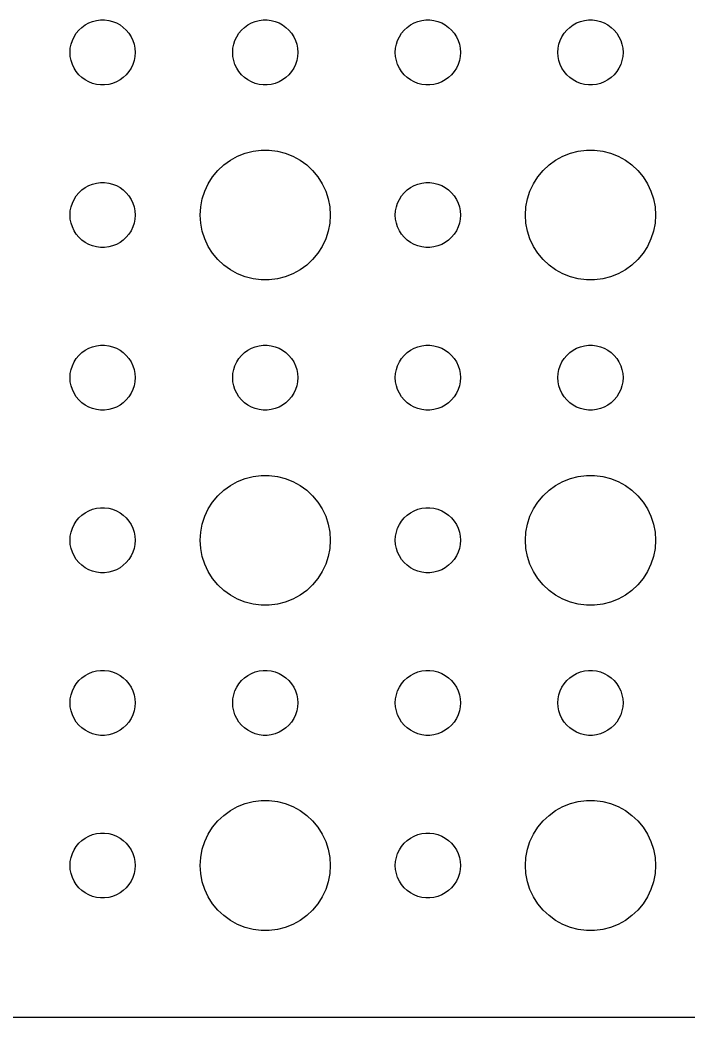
# Model space of a CAD drawing. Header units: metres. Extents: x -134 to 134, y 176 to 508.
# Drawn here: x -33.81 to -3, y 404.01 to 450 of the extents above; entities that cross this region are included whole.
import ezdxf

# ---------------------------------------------------------------- set-up
doc = ezdxf.new("R2010")
doc.units = ezdxf.units.M

msp = doc.modelspace()

# ---------------------------------------------------------------- linework, layer by layer
for p, q in [((-30.9561, 449.656), (-30.8037, 449.766)), ((-30.8037, 449.766), (-30.6387, 449.857)), ((-30.6387, 449.857), (-30.4635, 449.927)), ((-30.4635, 449.927), (-30.2811, 449.973)), ((-30.2811, 449.973), (-30.0942, 449.997)), ((-30.0942, 449.997), (-29.9058, 449.997)), ((-29.9058, 449.997), (-29.7189, 449.973)), ((-29.7189, 449.973), (-29.5365, 449.927)), ((-29.5365, 449.927), (-29.3613, 449.857)), ((-29.3613, 449.857), (-29.1963, 449.766)), ((-29.1963, 449.766), (-29.0439, 449.656)), ((-23.4561, 449.656), (-23.3037, 449.766)), ((-23.3037, 449.766), (-23.1387, 449.857)), ((-23.1387, 449.857), (-22.9635, 449.927)), ((-22.9635, 449.927), (-22.7811, 449.973)), ((-22.7811, 449.973), (-22.5942, 449.997)), ((-22.5942, 449.997), (-22.4058, 449.997)), ((-22.4058, 449.997), (-22.2189, 449.973)), ((-22.2189, 449.973), (-22.0365, 449.927)), ((-22.0365, 449.927), (-21.8613, 449.857)), ((-21.8613, 449.857), (-21.6963, 449.766)), ((-21.6963, 449.766), (-21.5439, 449.656)), ((-15.9561, 449.656), (-15.8037, 449.766)), ((-15.8037, 449.766), (-15.6387, 449.857)), ((-15.6387, 449.857), (-15.4635, 449.927)), ((-15.4635, 449.927), (-15.2811, 449.973)), ((-15.2811, 449.973), (-15.0942, 449.997)), ((-15.0942, 449.997), (-14.9058, 449.997)), ((-14.9058, 449.997), (-14.7189, 449.973)), ((-14.7189, 449.973), (-14.5365, 449.927)), ((-14.5365, 449.927), (-14.3613, 449.857)), ((-14.3613, 449.857), (-14.1963, 449.766)), ((-14.1963, 449.766), (-14.0439, 449.656)), ((-8.45613, 449.656), (-8.30373, 449.766)), ((-8.30373, 449.766), (-8.13866, 449.857)), ((-8.13866, 449.857), (-7.96352, 449.927)), ((-7.96352, 449.927), (-7.78107, 449.973)), ((-7.78107, 449.973), (-7.59418, 449.997)), ((-7.59418, 449.997), (-7.40581, 449.997)), ((-7.40581, 449.997), (-7.21892, 449.973)), ((-7.21892, 449.973), (-7.03647, 449.927)), ((-7.03647, 449.927), (-6.86133, 449.857)), ((-6.86133, 449.857), (-6.69626, 449.766)), ((-6.69626, 449.766), (-6.54385, 449.656)), ((-31.3145, 449.223), (-31.2135, 449.382)), ((-31.2135, 449.382), (-31.0934, 449.527)), ((-31.0934, 449.527), (-30.9561, 449.656)), ((-29.0439, 449.656), (-28.9065, 449.527)), ((-28.9065, 449.527), (-28.7865, 449.382)), ((-28.7865, 449.382), (-28.6855, 449.223)), ((-23.8145, 449.223), (-23.7135, 449.382)), ((-23.7135, 449.382), (-23.5934, 449.527)), ((-23.5934, 449.527), (-23.4561, 449.656)), ((-21.5439, 449.656), (-21.4065, 449.527)), ((-21.4065, 449.527), (-21.2865, 449.382)), ((-21.2865, 449.382), (-21.1855, 449.223)), ((-16.3145, 449.223), (-16.2135, 449.382)), ((-16.2135, 449.382), (-16.0934, 449.527)), ((-16.0934, 449.527), (-15.9561, 449.656)), ((-14.0439, 449.656), (-13.9065, 449.527)), ((-13.9065, 449.527), (-13.7865, 449.382)), ((-13.7865, 449.382), (-13.6855, 449.223)), ((-8.81445, 449.223), (-8.71352, 449.382)), ((-8.71352, 449.382), (-8.59344, 449.527)), ((-8.59344, 449.527), (-8.45613, 449.656)), ((-6.54385, 449.656), (-6.40654, 449.527)), ((-6.40654, 449.527), (-6.28647, 449.382)), ((-6.28647, 449.382), (-6.18553, 449.223)), ((-31.4882, 448.688), (-31.4529, 448.873)), ((-31.4529, 448.873), (-31.3947, 449.052)), ((-31.3947, 449.052), (-31.3145, 449.223)), ((-28.6855, 449.223), (-28.6053, 449.052)), ((-28.6053, 449.052), (-28.5471, 448.873)), ((-28.5471, 448.873), (-28.5118, 448.688)), ((-23.9882, 448.688), (-23.9529, 448.873)), ((-23.9529, 448.873), (-23.8947, 449.052)), ((-23.8947, 449.052), (-23.8145, 449.223)), ((-21.1855, 449.223), (-21.1053, 449.052)), ((-21.1053, 449.052), (-21.0471, 448.873)), ((-21.0471, 448.873), (-21.0118, 448.688)), ((-16.4882, 448.688), (-16.4529, 448.873)), ((-16.4529, 448.873), (-16.3947, 449.052)), ((-16.3947, 449.052), (-16.3145, 449.223)), ((-13.6855, 449.223), (-13.6053, 449.052)), ((-13.6053, 449.052), (-13.5471, 448.873)), ((-13.5471, 448.873), (-13.5118, 448.688)), ((-8.98816, 448.688), (-8.95287, 448.873)), ((-8.95287, 448.873), (-8.89465, 449.052)), ((-8.89465, 449.052), (-8.81445, 449.223)), ((-6.18553, 449.223), (-6.10533, 449.052)), ((-6.10533, 449.052), (-6.04712, 448.873)), ((-6.04712, 448.873), (-6.01183, 448.688)), ((-31.5, 448.5), (-31.4882, 448.688)), ((-31.4882, 448.312), (-31.5, 448.5)), ((-28.5118, 448.688), (-28.5, 448.5)), ((-28.5, 448.5), (-28.5118, 448.312)), ((-24, 448.5), (-23.9882, 448.688)), ((-23.9882, 448.312), (-24, 448.5)), ((-21.0118, 448.688), (-21, 448.5)), ((-21, 448.5), (-21.0118, 448.312)), ((-16.5, 448.5), (-16.4882, 448.688)), ((-16.4882, 448.312), (-16.5, 448.5)), ((-13.5118, 448.688), (-13.5, 448.5)), ((-13.5, 448.5), (-13.5118, 448.312)), ((-9, 448.5), (-8.98816, 448.688)), ((-8.98816, 448.312), (-9, 448.5)), ((-6.01183, 448.688), (-6, 448.5)), ((-6, 448.5), (-6.01183, 448.312)), ((-31.4529, 448.127), (-31.4882, 448.312)), ((-31.3947, 447.948), (-31.4529, 448.127)), ((-31.3145, 447.777), (-31.3947, 447.948)), ((-28.6053, 447.948), (-28.6855, 447.777)), ((-28.5471, 448.127), (-28.6053, 447.948)), ((-28.5118, 448.312), (-28.5471, 448.127)), ((-23.9529, 448.127), (-23.9882, 448.312)), ((-23.8947, 447.948), (-23.9529, 448.127)), ((-23.8145, 447.777), (-23.8947, 447.948)), ((-21.1053, 447.948), (-21.1855, 447.777)), ((-21.0471, 448.127), (-21.1053, 447.948)), ((-21.0118, 448.312), (-21.0471, 448.127)), ((-16.4529, 448.127), (-16.4882, 448.312)), ((-16.3947, 447.948), (-16.4529, 448.127)), ((-16.3145, 447.777), (-16.3947, 447.948)), ((-13.6053, 447.948), (-13.6855, 447.777)), ((-13.5471, 448.127), (-13.6053, 447.948)), ((-13.5118, 448.312), (-13.5471, 448.127)), ((-8.95287, 448.127), (-8.98816, 448.312)), ((-8.89465, 447.948), (-8.95287, 448.127)), ((-8.81445, 447.777), (-8.89465, 447.948)), ((-6.10533, 447.948), (-6.18553, 447.777)), ((-6.04712, 448.127), (-6.10533, 447.948)), ((-6.01183, 448.312), (-6.04712, 448.127)), ((-31.2135, 447.618), (-31.3145, 447.777)), ((-31.0934, 447.473), (-31.2135, 447.618)), ((-30.9561, 447.344), (-31.0934, 447.473)), ((-28.9065, 447.473), (-29.0439, 447.344)), ((-28.7865, 447.618), (-28.9065, 447.473)), ((-28.6855, 447.777), (-28.7865, 447.618)), ((-23.7135, 447.618), (-23.8145, 447.777)), ((-23.5934, 447.473), (-23.7135, 447.618)), ((-23.4561, 447.344), (-23.5934, 447.473)), ((-21.4065, 447.473), (-21.5439, 447.344)), ((-21.2865, 447.618), (-21.4065, 447.473)), ((-21.1855, 447.777), (-21.2865, 447.618)), ((-16.2135, 447.618), (-16.3145, 447.777)), ((-16.0934, 447.473), (-16.2135, 447.618)), ((-15.9561, 447.344), (-16.0934, 447.473)), ((-13.9065, 447.473), (-14.0439, 447.344)), ((-13.7865, 447.618), (-13.9065, 447.473)), ((-13.6855, 447.777), (-13.7865, 447.618)), ((-8.71352, 447.618), (-8.81445, 447.777)), ((-8.59344, 447.473), (-8.71352, 447.618)), ((-8.45613, 447.344), (-8.59344, 447.473)), ((-6.40654, 447.473), (-6.54385, 447.344)), ((-6.28647, 447.618), (-6.40654, 447.473)), ((-6.18553, 447.777), (-6.28647, 447.618)), ((-30.8037, 447.234), (-30.9561, 447.344)), ((-30.6387, 447.143), (-30.8037, 447.234)), ((-30.4635, 447.073), (-30.6387, 447.143)), ((-30.2811, 447.027), (-30.4635, 447.073)), ((-30.0942, 447.003), (-30.2811, 447.027)), ((-29.9058, 447.003), (-30.0942, 447.003)), ((-29.7189, 447.027), (-29.9058, 447.003)), ((-29.5365, 447.073), (-29.7189, 447.027)), ((-29.3613, 447.143), (-29.5365, 447.073)), ((-29.1963, 447.234), (-29.3613, 447.143)), ((-29.0439, 447.344), (-29.1963, 447.234)), ((-23.3037, 447.234), (-23.4561, 447.344)), ((-23.1387, 447.143), (-23.3037, 447.234)), ((-22.9635, 447.073), (-23.1387, 447.143)), ((-22.7811, 447.027), (-22.9635, 447.073)), ((-22.5942, 447.003), (-22.7811, 447.027)), ((-22.4058, 447.003), (-22.5942, 447.003)), ((-22.2189, 447.027), (-22.4058, 447.003)), ((-22.0365, 447.073), (-22.2189, 447.027)), ((-21.8613, 447.143), (-22.0365, 447.073)), ((-21.6963, 447.234), (-21.8613, 447.143)), ((-21.5439, 447.344), (-21.6963, 447.234)), ((-15.8037, 447.234), (-15.9561, 447.344)), ((-15.6387, 447.143), (-15.8037, 447.234)), ((-15.4635, 447.073), (-15.6387, 447.143)), ((-15.2811, 447.027), (-15.4635, 447.073)), ((-15.0942, 447.003), (-15.2811, 447.027)), ((-14.9058, 447.003), (-15.0942, 447.003)), ((-14.7189, 447.027), (-14.9058, 447.003)), ((-14.5365, 447.073), (-14.7189, 447.027)), ((-14.3613, 447.143), (-14.5365, 447.073)), ((-14.1963, 447.234), (-14.3613, 447.143)), ((-14.0439, 447.344), (-14.1963, 447.234)), ((-8.30373, 447.234), (-8.45613, 447.344)), ((-8.13866, 447.143), (-8.30373, 447.234)), ((-7.96352, 447.073), (-8.13866, 447.143)), ((-7.78107, 447.027), (-7.96352, 447.073)), ((-7.59418, 447.003), (-7.78107, 447.027)), ((-7.40581, 447.003), (-7.59418, 447.003)), ((-7.21892, 447.027), (-7.40581, 447.003)), ((-7.03647, 447.073), (-7.21892, 447.027)), ((-6.86133, 447.143), (-7.03647, 447.073)), ((-6.69626, 447.234), (-6.86133, 447.143)), ((-6.54385, 447.344), (-6.69626, 447.234)), ((-23.7773, 443.714), (-23.427, 443.853)), ((-23.427, 443.853), (-23.0621, 443.947)), ((-23.0621, 443.947), (-22.6884, 443.994)), ((-22.6884, 443.994), (-22.3116, 443.994)), ((-22.3116, 443.994), (-21.9379, 443.947)), ((-21.9379, 443.947), (-21.5729, 443.853)), ((-21.5729, 443.853), (-21.2227, 443.714)), ((-8.77733, 443.714), (-8.42705, 443.853)), ((-8.42705, 443.853), (-8.06213, 443.947)), ((-8.06213, 443.947), (-7.68837, 443.994)), ((-7.68837, 443.994), (-7.31161, 443.994)), ((-7.31161, 443.994), (-6.93785, 443.947)), ((-6.93785, 443.947), (-6.57294, 443.853)), ((-6.57294, 443.853), (-6.22266, 443.714)), ((-24.4123, 443.312), (-24.1075, 443.533)), ((-24.1075, 443.533), (-23.7773, 443.714)), ((-21.2227, 443.714), (-20.8925, 443.533)), ((-20.8925, 443.533), (-20.5877, 443.312)), ((-9.41226, 443.312), (-9.10747, 443.533)), ((-9.10747, 443.533), (-8.77733, 443.714)), ((-6.22266, 443.714), (-5.89252, 443.533)), ((-5.89252, 443.533), (-5.58772, 443.312)), ((-24.927, 442.763), (-24.6869, 443.054)), ((-24.6869, 443.054), (-24.4123, 443.312)), ((-20.5877, 443.312), (-20.3131, 443.054)), ((-20.3131, 443.054), (-20.0729, 442.763)), ((-9.92705, 442.763), (-9.6869, 443.054)), ((-9.6869, 443.054), (-9.41226, 443.312)), ((-5.58772, 443.312), (-5.31308, 443.054)), ((-5.31308, 443.054), (-5.07294, 442.763)), ((-30.6387, 442.357), (-30.4635, 442.427)), ((-30.4635, 442.427), (-30.2811, 442.473)), ((-30.2811, 442.473), (-30.0942, 442.497)), ((-30.0942, 442.497), (-29.9058, 442.497)), ((-29.9058, 442.497), (-29.7189, 442.473)), ((-29.7189, 442.473), (-29.5365, 442.427)), ((-29.5365, 442.427), (-29.3613, 442.357)), ((-25.2893, 442.104), (-25.1289, 442.445)), ((-25.1289, 442.445), (-24.927, 442.763)), ((-20.0729, 442.763), (-19.8711, 442.445)), ((-19.8711, 442.445), (-19.7107, 442.104)), ((-15.6387, 442.357), (-15.4635, 442.427)), ((-15.4635, 442.427), (-15.2811, 442.473)), ((-15.2811, 442.473), (-15.0942, 442.497)), ((-15.0942, 442.497), (-14.9058, 442.497)), ((-14.9058, 442.497), (-14.7189, 442.473)), ((-14.7189, 442.473), (-14.5365, 442.427)), ((-14.5365, 442.427), (-14.3613, 442.357)), ((-10.2893, 442.104), (-10.1289, 442.445)), ((-10.1289, 442.445), (-9.92705, 442.763)), ((-5.07294, 442.763), (-4.87108, 442.445)), ((-4.87108, 442.445), (-4.71066, 442.104)), ((-31.2135, 441.882), (-31.0934, 442.027)), ((-31.0934, 442.027), (-30.9561, 442.156)), ((-30.9561, 442.156), (-30.8037, 442.266)), ((-30.8037, 442.266), (-30.6387, 442.357)), ((-29.3613, 442.357), (-29.1963, 442.266)), ((-29.1963, 442.266), (-29.0439, 442.156)), ((-29.0439, 442.156), (-28.9065, 442.027)), ((-28.9065, 442.027), (-28.7865, 441.882)), ((-25.4057, 441.746), (-25.2893, 442.104)), ((-19.7107, 442.104), (-19.5942, 441.746)), ((-16.2135, 441.882), (-16.0934, 442.027)), ((-16.0934, 442.027), (-15.9561, 442.156)), ((-15.9561, 442.156), (-15.8037, 442.266)), ((-15.8037, 442.266), (-15.6387, 442.357)), ((-14.3613, 442.357), (-14.1963, 442.266)), ((-14.1963, 442.266), (-14.0439, 442.156)), ((-14.0439, 442.156), (-13.9065, 442.027)), ((-13.9065, 442.027), (-13.7865, 441.882)), ((-10.4057, 441.746), (-10.2893, 442.104)), ((-4.71066, 442.104), (-4.59424, 441.746)), ((-31.4529, 441.373), (-31.3947, 441.552)), ((-31.3947, 441.552), (-31.3145, 441.723)), ((-31.3145, 441.723), (-31.2135, 441.882)), ((-28.7865, 441.882), (-28.6855, 441.723)), ((-28.6855, 441.723), (-28.6053, 441.552)), ((-28.6053, 441.552), (-28.5471, 441.373)), ((-25.4763, 441.376), (-25.4057, 441.746)), ((-19.5942, 441.746), (-19.5237, 441.376)), ((-16.4529, 441.373), (-16.3947, 441.552)), ((-16.3947, 441.552), (-16.3145, 441.723)), ((-16.3145, 441.723), (-16.2135, 441.882)), ((-13.7865, 441.882), (-13.6855, 441.723)), ((-13.6855, 441.723), (-13.6053, 441.552)), ((-13.6053, 441.552), (-13.5471, 441.373)), ((-10.4763, 441.376), (-10.4057, 441.746)), ((-4.59424, 441.746), (-4.52365, 441.376)), ((-31.5, 441), (-31.4882, 441.188)), ((-31.4882, 441.188), (-31.4529, 441.373)), ((-28.5471, 441.373), (-28.5118, 441.188)), ((-28.5118, 441.188), (-28.5, 441)), ((-25.5, 441), (-25.4763, 441.376)), ((-19.5237, 441.376), (-19.5, 441)), ((-16.5, 441), (-16.4882, 441.188)), ((-16.4882, 441.188), (-16.4529, 441.373)), ((-13.5471, 441.373), (-13.5118, 441.188)), ((-13.5118, 441.188), (-13.5, 441)), ((-10.5, 441), (-10.4763, 441.376)), ((-4.52365, 441.376), (-4.5, 441)), ((-31.4882, 440.812), (-31.5, 441)), ((-31.4529, 440.627), (-31.4882, 440.812)), ((-31.3947, 440.448), (-31.4529, 440.627)), ((-28.5471, 440.627), (-28.6053, 440.448)), ((-28.5118, 440.812), (-28.5471, 440.627)), ((-28.5, 441), (-28.5118, 440.812)), ((-25.4763, 440.624), (-25.5, 441)), ((-25.4057, 440.254), (-25.4763, 440.624)), ((-19.5237, 440.624), (-19.5942, 440.254)), ((-19.5, 441), (-19.5237, 440.624)), ((-16.4882, 440.812), (-16.5, 441)), ((-16.4529, 440.627), (-16.4882, 440.812)), ((-16.3947, 440.448), (-16.4529, 440.627)), ((-13.5471, 440.627), (-13.6053, 440.448)), ((-13.5118, 440.812), (-13.5471, 440.627)), ((-13.5, 441), (-13.5118, 440.812)), ((-10.4763, 440.624), (-10.5, 441)), ((-10.4057, 440.254), (-10.4763, 440.624)), ((-4.52365, 440.624), (-4.59424, 440.254)), ((-4.5, 441), (-4.52365, 440.624)), ((-31.3145, 440.277), (-31.3947, 440.448)), ((-31.2135, 440.118), (-31.3145, 440.277)), ((-31.0934, 439.973), (-31.2135, 440.118)), ((-28.7865, 440.118), (-28.9065, 439.973)), ((-28.6855, 440.277), (-28.7865, 440.118)), ((-28.6053, 440.448), (-28.6855, 440.277)), ((-25.2893, 439.896), (-25.4057, 440.254)), ((-19.5942, 440.254), (-19.7107, 439.896)), ((-16.3145, 440.277), (-16.3947, 440.448)), ((-16.2135, 440.118), (-16.3145, 440.277)), ((-16.0934, 439.973), (-16.2135, 440.118)), ((-13.7865, 440.118), (-13.9065, 439.973)), ((-13.6855, 440.277), (-13.7865, 440.118)), ((-13.6053, 440.448), (-13.6855, 440.277)), ((-10.2893, 439.896), (-10.4057, 440.254)), ((-4.59424, 440.254), (-4.71066, 439.896)), ((-30.9561, 439.844), (-31.0934, 439.973)), ((-30.8037, 439.734), (-30.9561, 439.844)), ((-30.6387, 439.643), (-30.8037, 439.734)), ((-30.4635, 439.573), (-30.6387, 439.643)), ((-29.3613, 439.643), (-29.5365, 439.573)), ((-29.1963, 439.734), (-29.3613, 439.643)), ((-29.0439, 439.844), (-29.1963, 439.734)), ((-28.9065, 439.973), (-29.0439, 439.844)), ((-25.1289, 439.555), (-25.2893, 439.896)), ((-19.7107, 439.896), (-19.8711, 439.555)), ((-15.9561, 439.844), (-16.0934, 439.973)), ((-15.8037, 439.734), (-15.9561, 439.844)), ((-15.6387, 439.643), (-15.8037, 439.734)), ((-15.4635, 439.573), (-15.6387, 439.643)), ((-14.3613, 439.643), (-14.5365, 439.573)), ((-14.1963, 439.734), (-14.3613, 439.643)), ((-14.0439, 439.844), (-14.1963, 439.734)), ((-13.9065, 439.973), (-14.0439, 439.844)), ((-10.1289, 439.555), (-10.2893, 439.896)), ((-4.71066, 439.896), (-4.87108, 439.555)), ((-30.2811, 439.527), (-30.4635, 439.573)), ((-30.0942, 439.503), (-30.2811, 439.527)), ((-29.9058, 439.503), (-30.0942, 439.503)), ((-29.7189, 439.527), (-29.9058, 439.503)), ((-29.5365, 439.573), (-29.7189, 439.527)), ((-24.927, 439.237), (-25.1289, 439.555)), ((-24.6869, 438.946), (-24.927, 439.237)), ((-20.0729, 439.237), (-20.3131, 438.946)), ((-19.8711, 439.555), (-20.0729, 439.237)), ((-15.2811, 439.527), (-15.4635, 439.573)), ((-15.0942, 439.503), (-15.2811, 439.527)), ((-14.9058, 439.503), (-15.0942, 439.503)), ((-14.7189, 439.527), (-14.9058, 439.503)), ((-14.5365, 439.573), (-14.7189, 439.527)), ((-9.92705, 439.237), (-10.1289, 439.555)), ((-9.6869, 438.946), (-9.92705, 439.237)), ((-5.07294, 439.237), (-5.31308, 438.946)), ((-4.87108, 439.555), (-5.07294, 439.237)), ((-24.4123, 438.688), (-24.6869, 438.946)), ((-20.3131, 438.946), (-20.5877, 438.688)), ((-9.41226, 438.688), (-9.6869, 438.946)), ((-5.31308, 438.946), (-5.58772, 438.688)), ((-24.1075, 438.467), (-24.4123, 438.688)), ((-23.7773, 438.286), (-24.1075, 438.467)), ((-23.427, 438.147), (-23.7773, 438.286)), ((-21.2227, 438.286), (-21.5729, 438.147)), ((-20.8925, 438.467), (-21.2227, 438.286)), ((-20.5877, 438.688), (-20.8925, 438.467)), ((-9.10747, 438.467), (-9.41226, 438.688)), ((-8.77733, 438.286), (-9.10747, 438.467)), ((-8.42705, 438.147), (-8.77733, 438.286)), ((-6.22266, 438.286), (-6.57294, 438.147)), ((-5.89252, 438.467), (-6.22266, 438.286)), ((-5.58772, 438.688), (-5.89252, 438.467)), ((-23.0621, 438.053), (-23.427, 438.147)), ((-22.6884, 438.006), (-23.0621, 438.053)), ((-22.3116, 438.006), (-22.6884, 438.006)), ((-21.9379, 438.053), (-22.3116, 438.006)), ((-21.5729, 438.147), (-21.9379, 438.053)), ((-8.06213, 438.053), (-8.42705, 438.147)), ((-7.68837, 438.006), (-8.06213, 438.053)), ((-7.31161, 438.006), (-7.68837, 438.006)), ((-6.93785, 438.053), (-7.31161, 438.006)), ((-6.57294, 438.147), (-6.93785, 438.053)), ((-31.0934, 434.527), (-30.9561, 434.656)), ((-30.9561, 434.656), (-30.8037, 434.766)), ((-30.8037, 434.766), (-30.6387, 434.857)), ((-30.6387, 434.857), (-30.4635, 434.927)), ((-30.4635, 434.927), (-30.2811, 434.973)), ((-30.2811, 434.973), (-30.0942, 434.997)), ((-30.0942, 434.997), (-29.9058, 434.997)), ((-29.9058, 434.997), (-29.7189, 434.973)), ((-29.7189, 434.973), (-29.5365, 434.927)), ((-29.5365, 434.927), (-29.3613, 434.857)), ((-29.3613, 434.857), (-29.1963, 434.766)), ((-29.1963, 434.766), (-29.0439, 434.656)), ((-29.0439, 434.656), (-28.9065, 434.527)), ((-23.5934, 434.527), (-23.4561, 434.656)), ((-23.4561, 434.656), (-23.3037, 434.766)), ((-23.3037, 434.766), (-23.1387, 434.857)), ((-23.1387, 434.857), (-22.9635, 434.927)), ((-22.9635, 434.927), (-22.7811, 434.973)), ((-22.7811, 434.973), (-22.5942, 434.997)), ((-22.5942, 434.997), (-22.4058, 434.997)), ((-22.4058, 434.997), (-22.2189, 434.973)), ((-22.2189, 434.973), (-22.0365, 434.927)), ((-22.0365, 434.927), (-21.8613, 434.857)), ((-21.8613, 434.857), (-21.6963, 434.766)), ((-21.6963, 434.766), (-21.5439, 434.656)), ((-21.5439, 434.656), (-21.4065, 434.527)), ((-16.0934, 434.527), (-15.9561, 434.656)), ((-15.9561, 434.656), (-15.8037, 434.766)), ((-15.8037, 434.766), (-15.6387, 434.857)), ((-15.6387, 434.857), (-15.4635, 434.927)), ((-15.4635, 434.927), (-15.2811, 434.973)), ((-15.2811, 434.973), (-15.0942, 434.997)), ((-15.0942, 434.997), (-14.9058, 434.997)), ((-14.9058, 434.997), (-14.7189, 434.973)), ((-14.7189, 434.973), (-14.5365, 434.927)), ((-14.5365, 434.927), (-14.3613, 434.857)), ((-14.3613, 434.857), (-14.1963, 434.766)), ((-14.1963, 434.766), (-14.0439, 434.656)), ((-14.0439, 434.656), (-13.9065, 434.527)), ((-8.59344, 434.527), (-8.45613, 434.656)), ((-8.45613, 434.656), (-8.30373, 434.766)), ((-8.30373, 434.766), (-8.13866, 434.857)), ((-8.13866, 434.857), (-7.96352, 434.927)), ((-7.96352, 434.927), (-7.78107, 434.973)), ((-7.78107, 434.973), (-7.59418, 434.997)), ((-7.59418, 434.997), (-7.40581, 434.997)), ((-7.40581, 434.997), (-7.21892, 434.973)), ((-7.21892, 434.973), (-7.03647, 434.927)), ((-7.03647, 434.927), (-6.86133, 434.857)), ((-6.86133, 434.857), (-6.69626, 434.766)), ((-6.69626, 434.766), (-6.54385, 434.656)), ((-6.54385, 434.656), (-6.40654, 434.527)), ((-31.3947, 434.052), (-31.3145, 434.223)), ((-31.3145, 434.223), (-31.2135, 434.382)), ((-31.2135, 434.382), (-31.0934, 434.527)), ((-28.9065, 434.527), (-28.7865, 434.382)), ((-28.7865, 434.382), (-28.6855, 434.223)), ((-28.6855, 434.223), (-28.6053, 434.052)), ((-23.8947, 434.052), (-23.8145, 434.223)), ((-23.8145, 434.223), (-23.7135, 434.382)), ((-23.7135, 434.382), (-23.5934, 434.527)), ((-21.4065, 434.527), (-21.2865, 434.382)), ((-21.2865, 434.382), (-21.1855, 434.223)), ((-21.1855, 434.223), (-21.1053, 434.052)), ((-16.3947, 434.052), (-16.3145, 434.223)), ((-16.3145, 434.223), (-16.2135, 434.382)), ((-16.2135, 434.382), (-16.0934, 434.527)), ((-13.9065, 434.527), (-13.7865, 434.382)), ((-13.7865, 434.382), (-13.6855, 434.223)), ((-13.6855, 434.223), (-13.6053, 434.052)), ((-8.89465, 434.052), (-8.81445, 434.223)), ((-8.81445, 434.223), (-8.71352, 434.382)), ((-8.71352, 434.382), (-8.59344, 434.527)), ((-6.40654, 434.527), (-6.28647, 434.382)), ((-6.28647, 434.382), (-6.18553, 434.223)), ((-6.18553, 434.223), (-6.10533, 434.052)), ((-31.5, 433.5), (-31.4882, 433.688)), ((-31.4882, 433.688), (-31.4529, 433.873)), ((-31.4529, 433.873), (-31.3947, 434.052)), ((-28.6053, 434.052), (-28.5471, 433.873)), ((-28.5471, 433.873), (-28.5118, 433.688)), ((-28.5118, 433.688), (-28.5, 433.5)), ((-24, 433.5), (-23.9882, 433.688)), ((-23.9882, 433.688), (-23.9529, 433.873)), ((-23.9529, 433.873), (-23.8947, 434.052)), ((-21.1053, 434.052), (-21.0471, 433.873)), ((-21.0471, 433.873), (-21.0118, 433.688)), ((-21.0118, 433.688), (-21, 433.5)), ((-16.5, 433.5), (-16.4882, 433.688)), ((-16.4882, 433.688), (-16.4529, 433.873)), ((-16.4529, 433.873), (-16.3947, 434.052)), ((-13.6053, 434.052), (-13.5471, 433.873)), ((-13.5471, 433.873), (-13.5118, 433.688)), ((-13.5118, 433.688), (-13.5, 433.5)), ((-9, 433.5), (-8.98816, 433.688)), ((-8.98816, 433.688), (-8.95287, 433.873)), ((-8.95287, 433.873), (-8.89465, 434.052)), ((-6.10533, 434.052), (-6.04712, 433.873)), ((-6.04712, 433.873), (-6.01183, 433.688)), ((-6.01183, 433.688), (-6, 433.5)), ((-31.4882, 433.312), (-31.5, 433.5)), ((-31.4529, 433.127), (-31.4882, 433.312)), ((-28.5118, 433.312), (-28.5471, 433.127)), ((-28.5, 433.5), (-28.5118, 433.312)), ((-23.9882, 433.312), (-24, 433.5)), ((-23.9529, 433.127), (-23.9882, 433.312)), ((-21.0118, 433.312), (-21.0471, 433.127)), ((-21, 433.5), (-21.0118, 433.312)), ((-16.4882, 433.312), (-16.5, 433.5)), ((-16.4529, 433.127), (-16.4882, 433.312)), ((-13.5118, 433.312), (-13.5471, 433.127)), ((-13.5, 433.5), (-13.5118, 433.312)), ((-8.98816, 433.312), (-9, 433.5)), ((-8.95287, 433.127), (-8.98816, 433.312)), ((-6.01183, 433.312), (-6.04712, 433.127)), ((-6, 433.5), (-6.01183, 433.312)), ((-31.3947, 432.948), (-31.4529, 433.127)), ((-31.3145, 432.777), (-31.3947, 432.948)), ((-31.2135, 432.618), (-31.3145, 432.777)), ((-28.6855, 432.777), (-28.7865, 432.618)), ((-28.6053, 432.948), (-28.6855, 432.777)), ((-28.5471, 433.127), (-28.6053, 432.948)), ((-23.8947, 432.948), (-23.9529, 433.127)), ((-23.8145, 432.777), (-23.8947, 432.948)), ((-23.7135, 432.618), (-23.8145, 432.777)), ((-21.1855, 432.777), (-21.2865, 432.618)), ((-21.1053, 432.948), (-21.1855, 432.777)), ((-21.0471, 433.127), (-21.1053, 432.948)), ((-16.3947, 432.948), (-16.4529, 433.127)), ((-16.3145, 432.777), (-16.3947, 432.948)), ((-16.2135, 432.618), (-16.3145, 432.777)), ((-13.6855, 432.777), (-13.7865, 432.618)), ((-13.6053, 432.948), (-13.6855, 432.777)), ((-13.5471, 433.127), (-13.6053, 432.948)), ((-8.89465, 432.948), (-8.95287, 433.127)), ((-8.81445, 432.777), (-8.89465, 432.948)), ((-8.71352, 432.618), (-8.81445, 432.777)), ((-6.18553, 432.777), (-6.28647, 432.618)), ((-6.10533, 432.948), (-6.18553, 432.777)), ((-6.04712, 433.127), (-6.10533, 432.948)), ((-31.0934, 432.473), (-31.2135, 432.618)), ((-30.9561, 432.344), (-31.0934, 432.473)), ((-30.8037, 432.234), (-30.9561, 432.344)), ((-29.0439, 432.344), (-29.1963, 432.234)), ((-28.9065, 432.473), (-29.0439, 432.344)), ((-28.7865, 432.618), (-28.9065, 432.473)), ((-23.5934, 432.473), (-23.7135, 432.618)), ((-23.4561, 432.344), (-23.5934, 432.473)), ((-23.3037, 432.234), (-23.4561, 432.344)), ((-21.5439, 432.344), (-21.6963, 432.234)), ((-21.4065, 432.473), (-21.5439, 432.344)), ((-21.2865, 432.618), (-21.4065, 432.473)), ((-16.0934, 432.473), (-16.2135, 432.618)), ((-15.9561, 432.344), (-16.0934, 432.473)), ((-15.8037, 432.234), (-15.9561, 432.344)), ((-14.0439, 432.344), (-14.1963, 432.234)), ((-13.9065, 432.473), (-14.0439, 432.344)), ((-13.7865, 432.618), (-13.9065, 432.473)), ((-8.59344, 432.473), (-8.71352, 432.618)), ((-8.45613, 432.344), (-8.59344, 432.473)), ((-8.30373, 432.234), (-8.45613, 432.344)), ((-6.54385, 432.344), (-6.69626, 432.234)), ((-6.40654, 432.473), (-6.54385, 432.344)), ((-6.28647, 432.618), (-6.40654, 432.473)), ((-30.6387, 432.143), (-30.8037, 432.234)), ((-30.4635, 432.073), (-30.6387, 432.143)), ((-30.2811, 432.027), (-30.4635, 432.073)), ((-30.0942, 432.003), (-30.2811, 432.027)), ((-29.9058, 432.003), (-30.0942, 432.003)), ((-29.7189, 432.027), (-29.9058, 432.003)), ((-29.5365, 432.073), (-29.7189, 432.027)), ((-29.3613, 432.143), (-29.5365, 432.073)), ((-29.1963, 432.234), (-29.3613, 432.143)), ((-23.1387, 432.143), (-23.3037, 432.234)), ((-22.9635, 432.073), (-23.1387, 432.143)), ((-22.7811, 432.027), (-22.9635, 432.073)), ((-22.5942, 432.003), (-22.7811, 432.027)), ((-22.4058, 432.003), (-22.5942, 432.003)), ((-22.2189, 432.027), (-22.4058, 432.003)), ((-22.0365, 432.073), (-22.2189, 432.027)), ((-21.8613, 432.143), (-22.0365, 432.073)), ((-21.6963, 432.234), (-21.8613, 432.143)), ((-15.6387, 432.143), (-15.8037, 432.234)), ((-15.4635, 432.073), (-15.6387, 432.143)), ((-15.2811, 432.027), (-15.4635, 432.073)), ((-15.0942, 432.003), (-15.2811, 432.027)), ((-14.9058, 432.003), (-15.0942, 432.003)), ((-14.7189, 432.027), (-14.9058, 432.003)), ((-14.5365, 432.073), (-14.7189, 432.027)), ((-14.3613, 432.143), (-14.5365, 432.073)), ((-14.1963, 432.234), (-14.3613, 432.143)), ((-8.13866, 432.143), (-8.30373, 432.234)), ((-7.96352, 432.073), (-8.13866, 432.143)), ((-7.78107, 432.027), (-7.96352, 432.073)), ((-7.59418, 432.003), (-7.78107, 432.027)), ((-7.40581, 432.003), (-7.59418, 432.003)), ((-7.21892, 432.027), (-7.40581, 432.003)), ((-7.03647, 432.073), (-7.21892, 432.027)), ((-6.86133, 432.143), (-7.03647, 432.073)), ((-6.69626, 432.234), (-6.86133, 432.143)), ((-24.1075, 428.533), (-23.7773, 428.714)), ((-23.7773, 428.714), (-23.427, 428.853)), ((-23.427, 428.853), (-23.0621, 428.947)), ((-23.0621, 428.947), (-22.6884, 428.994)), ((-22.6884, 428.994), (-22.3116, 428.994)), ((-22.3116, 428.994), (-21.9379, 428.947)), ((-21.9379, 428.947), (-21.5729, 428.853)), ((-21.5729, 428.853), (-21.2227, 428.714)), ((-21.2227, 428.714), (-20.8925, 428.533)), ((-9.10747, 428.533), (-8.77733, 428.714)), ((-8.77733, 428.714), (-8.42705, 428.853)), ((-8.42705, 428.853), (-8.06213, 428.947)), ((-8.06213, 428.947), (-7.68837, 428.994)), ((-7.68837, 428.994), (-7.31161, 428.994)), ((-7.31161, 428.994), (-6.93785, 428.947)), ((-6.93785, 428.947), (-6.57294, 428.853)), ((-6.57294, 428.853), (-6.22266, 428.714)), ((-6.22266, 428.714), (-5.89252, 428.533)), ((-24.6869, 428.054), (-24.4123, 428.312)), ((-24.4123, 428.312), (-24.1075, 428.533)), ((-20.8925, 428.533), (-20.5877, 428.312)), ((-20.5877, 428.312), (-20.3131, 428.054)), ((-9.6869, 428.054), (-9.41226, 428.312)), ((-9.41226, 428.312), (-9.10747, 428.533)), ((-5.89252, 428.533), (-5.58772, 428.312)), ((-5.58772, 428.312), (-5.31308, 428.054)), ((-25.1289, 427.445), (-24.927, 427.763)), ((-24.927, 427.763), (-24.6869, 428.054)), ((-20.3131, 428.054), (-20.0729, 427.763)), ((-20.0729, 427.763), (-19.8711, 427.445)), ((-10.1289, 427.445), (-9.92705, 427.763)), ((-9.92705, 427.763), (-9.6869, 428.054)), ((-5.31308, 428.054), (-5.07294, 427.763)), ((-5.07294, 427.763), (-4.87108, 427.445)), ((-30.9561, 427.156), (-30.8037, 427.266)), ((-30.8037, 427.266), (-30.6387, 427.357)), ((-30.6387, 427.357), (-30.4635, 427.427)), ((-30.4635, 427.427), (-30.2811, 427.473)), ((-30.2811, 427.473), (-30.0942, 427.497)), ((-30.0942, 427.497), (-29.9058, 427.497)), ((-29.9058, 427.497), (-29.7189, 427.473)), ((-29.7189, 427.473), (-29.5365, 427.427)), ((-29.5365, 427.427), (-29.3613, 427.357)), ((-29.3613, 427.357), (-29.1963, 427.266)), ((-29.1963, 427.266), (-29.0439, 427.156)), ((-25.2893, 427.104), (-25.1289, 427.445)), ((-19.8711, 427.445), (-19.7107, 427.104)), ((-15.9561, 427.156), (-15.8037, 427.266)), ((-15.8037, 427.266), (-15.6387, 427.357)), ((-15.6387, 427.357), (-15.4635, 427.427)), ((-15.4635, 427.427), (-15.2811, 427.473)), ((-15.2811, 427.473), (-15.0942, 427.497)), ((-15.0942, 427.497), (-14.9058, 427.497)), ((-14.9058, 427.497), (-14.7189, 427.473)), ((-14.7189, 427.473), (-14.5365, 427.427)), ((-14.5365, 427.427), (-14.3613, 427.357)), ((-14.3613, 427.357), (-14.1963, 427.266)), ((-14.1963, 427.266), (-14.0439, 427.156)), ((-10.2893, 427.104), (-10.1289, 427.445)), ((-4.87108, 427.445), (-4.71066, 427.104)), ((-31.3145, 426.723), (-31.2135, 426.882)), ((-31.2135, 426.882), (-31.0934, 427.027)), ((-31.0934, 427.027), (-30.9561, 427.156)), ((-29.0439, 427.156), (-28.9065, 427.027)), ((-28.9065, 427.027), (-28.7865, 426.882)), ((-28.7865, 426.882), (-28.6855, 426.723)), ((-25.4057, 426.746), (-25.2893, 427.104)), ((-19.7107, 427.104), (-19.5942, 426.746)), ((-16.3145, 426.723), (-16.2135, 426.882)), ((-16.2135, 426.882), (-16.0934, 427.027)), ((-16.0934, 427.027), (-15.9561, 427.156)), ((-14.0439, 427.156), (-13.9065, 427.027)), ((-13.9065, 427.027), (-13.7865, 426.882)), ((-13.7865, 426.882), (-13.6855, 426.723)), ((-10.4057, 426.746), (-10.2893, 427.104)), ((-4.71066, 427.104), (-4.59424, 426.746)), ((-31.4882, 426.188), (-31.4529, 426.373)), ((-31.4529, 426.373), (-31.3947, 426.552)), ((-31.3947, 426.552), (-31.3145, 426.723)), ((-28.6855, 426.723), (-28.6053, 426.552)), ((-28.6053, 426.552), (-28.5471, 426.373)), ((-28.5471, 426.373), (-28.5118, 426.188)), ((-25.5, 426), (-25.4763, 426.376)), ((-25.4763, 426.376), (-25.4057, 426.746)), ((-19.5942, 426.746), (-19.5237, 426.376)), ((-19.5237, 426.376), (-19.5, 426)), ((-16.4882, 426.188), (-16.4529, 426.373)), ((-16.4529, 426.373), (-16.3947, 426.552)), ((-16.3947, 426.552), (-16.3145, 426.723)), ((-13.6855, 426.723), (-13.6053, 426.552)), ((-13.6053, 426.552), (-13.5471, 426.373)), ((-13.5471, 426.373), (-13.5118, 426.188)), ((-10.5, 426), (-10.4763, 426.376)), ((-10.4763, 426.376), (-10.4057, 426.746)), ((-4.59424, 426.746), (-4.52365, 426.376)), ((-4.52365, 426.376), (-4.5, 426)), ((-31.5, 426), (-31.4882, 426.188)), ((-31.4882, 425.812), (-31.5, 426)), ((-28.5118, 426.188), (-28.5, 426)), ((-28.5, 426), (-28.5118, 425.812)), ((-25.4763, 425.624), (-25.5, 426)), ((-19.5, 426), (-19.5237, 425.624)), ((-16.5, 426), (-16.4882, 426.188)), ((-16.4882, 425.812), (-16.5, 426)), ((-13.5118, 426.188), (-13.5, 426)), ((-13.5, 426), (-13.5118, 425.812)), ((-10.4763, 425.624), (-10.5, 426)), ((-4.5, 426), (-4.52365, 425.624)), ((-31.4529, 425.627), (-31.4882, 425.812)), ((-31.3947, 425.448), (-31.4529, 425.627)), ((-31.3145, 425.277), (-31.3947, 425.448)), ((-28.6053, 425.448), (-28.6855, 425.277)), ((-28.5471, 425.627), (-28.6053, 425.448)), ((-28.5118, 425.812), (-28.5471, 425.627)), ((-25.4057, 425.254), (-25.4763, 425.624)), ((-19.5237, 425.624), (-19.5942, 425.254)), ((-16.4529, 425.627), (-16.4882, 425.812)), ((-16.3947, 425.448), (-16.4529, 425.627)), ((-16.3145, 425.277), (-16.3947, 425.448)), ((-13.6053, 425.448), (-13.6855, 425.277)), ((-13.5471, 425.627), (-13.6053, 425.448)), ((-13.5118, 425.812), (-13.5471, 425.627)), ((-10.4057, 425.254), (-10.4763, 425.624)), ((-4.52365, 425.624), (-4.59424, 425.254)), ((-31.2135, 425.118), (-31.3145, 425.277)), ((-31.0934, 424.973), (-31.2135, 425.118)), ((-30.9561, 424.844), (-31.0934, 424.973)), ((-28.9065, 424.973), (-29.0439, 424.844)), ((-28.7865, 425.118), (-28.9065, 424.973)), ((-28.6855, 425.277), (-28.7865, 425.118)), ((-25.2893, 424.896), (-25.4057, 425.254)), ((-19.5942, 425.254), (-19.7107, 424.896)), ((-16.2135, 425.118), (-16.3145, 425.277)), ((-16.0934, 424.973), (-16.2135, 425.118)), ((-15.9561, 424.844), (-16.0934, 424.973)), ((-13.9065, 424.973), (-14.0439, 424.844)), ((-13.7865, 425.118), (-13.9065, 424.973)), ((-13.6855, 425.277), (-13.7865, 425.118)), ((-10.2893, 424.896), (-10.4057, 425.254)), ((-4.59424, 425.254), (-4.71066, 424.896)), ((-30.8037, 424.734), (-30.9561, 424.844)), ((-30.6387, 424.643), (-30.8037, 424.734)), ((-30.4635, 424.573), (-30.6387, 424.643)), ((-30.2811, 424.527), (-30.4635, 424.573)), ((-30.0942, 424.503), (-30.2811, 424.527)), ((-29.9058, 424.503), (-30.0942, 424.503)), ((-29.7189, 424.527), (-29.9058, 424.503)), ((-29.5365, 424.573), (-29.7189, 424.527)), ((-29.3613, 424.643), (-29.5365, 424.573)), ((-29.1963, 424.734), (-29.3613, 424.643)), ((-29.0439, 424.844), (-29.1963, 424.734)), ((-25.1289, 424.555), (-25.2893, 424.896)), ((-24.927, 424.237), (-25.1289, 424.555)), ((-19.8711, 424.555), (-20.0729, 424.237)), ((-19.7107, 424.896), (-19.8711, 424.555)), ((-15.8037, 424.734), (-15.9561, 424.844)), ((-15.6387, 424.643), (-15.8037, 424.734)), ((-15.4635, 424.573), (-15.6387, 424.643)), ((-15.2811, 424.527), (-15.4635, 424.573)), ((-15.0942, 424.503), (-15.2811, 424.527)), ((-14.9058, 424.503), (-15.0942, 424.503)), ((-14.7189, 424.527), (-14.9058, 424.503)), ((-14.5365, 424.573), (-14.7189, 424.527)), ((-14.3613, 424.643), (-14.5365, 424.573)), ((-14.1963, 424.734), (-14.3613, 424.643)), ((-14.0439, 424.844), (-14.1963, 424.734)), ((-10.1289, 424.555), (-10.2893, 424.896)), ((-9.92705, 424.237), (-10.1289, 424.555)), ((-4.87108, 424.555), (-5.07294, 424.237)), ((-4.71066, 424.896), (-4.87108, 424.555)), ((-24.6869, 423.946), (-24.927, 424.237)), ((-20.0729, 424.237), (-20.3131, 423.946)), ((-9.6869, 423.946), (-9.92705, 424.237)), ((-5.07294, 424.237), (-5.31308, 423.946)), ((-24.4123, 423.688), (-24.6869, 423.946)), ((-24.1075, 423.467), (-24.4123, 423.688)), ((-20.5877, 423.688), (-20.8925, 423.467)), ((-20.3131, 423.946), (-20.5877, 423.688)), ((-9.41226, 423.688), (-9.6869, 423.946)), ((-9.10747, 423.467), (-9.41226, 423.688)), ((-5.58772, 423.688), (-5.89252, 423.467)), ((-5.31308, 423.946), (-5.58772, 423.688)), ((-23.7773, 423.286), (-24.1075, 423.467)), ((-23.427, 423.147), (-23.7773, 423.286)), ((-23.0621, 423.053), (-23.427, 423.147)), ((-21.5729, 423.147), (-21.9379, 423.053)), ((-21.2227, 423.286), (-21.5729, 423.147)), ((-20.8925, 423.467), (-21.2227, 423.286)), ((-8.77733, 423.286), (-9.10747, 423.467)), ((-8.42705, 423.147), (-8.77733, 423.286)), ((-8.06213, 423.053), (-8.42705, 423.147)), ((-6.57294, 423.147), (-6.93785, 423.053)), ((-6.22266, 423.286), (-6.57294, 423.147)), ((-5.89252, 423.467), (-6.22266, 423.286)), ((-22.6884, 423.006), (-23.0621, 423.053)), ((-22.3116, 423.006), (-22.6884, 423.006)), ((-21.9379, 423.053), (-22.3116, 423.006)), ((-7.68837, 423.006), (-8.06213, 423.053)), ((-7.31161, 423.006), (-7.68837, 423.006)), ((-6.93785, 423.053), (-7.31161, 423.006)), ((-30.6387, 419.857), (-30.4635, 419.927)), ((-30.4635, 419.927), (-30.2811, 419.973)), ((-30.2811, 419.973), (-30.0942, 419.997)), ((-30.0942, 419.997), (-29.9058, 419.997)), ((-29.9058, 419.997), (-29.7189, 419.973)), ((-29.7189, 419.973), (-29.5365, 419.927)), ((-29.5365, 419.927), (-29.3613, 419.857)), ((-23.1387, 419.857), (-22.9635, 419.927)), ((-22.9635, 419.927), (-22.7811, 419.973)), ((-22.7811, 419.973), (-22.5942, 419.997)), ((-22.5942, 419.997), (-22.4058, 419.997)), ((-22.4058, 419.997), (-22.2189, 419.973)), ((-22.2189, 419.973), (-22.0365, 419.927)), ((-22.0365, 419.927), (-21.8613, 419.857)), ((-15.6387, 419.857), (-15.4635, 419.927)), ((-15.4635, 419.927), (-15.2811, 419.973)), ((-15.2811, 419.973), (-15.0942, 419.997)), ((-15.0942, 419.997), (-14.9058, 419.997)), ((-14.9058, 419.997), (-14.7189, 419.973)), ((-14.7189, 419.973), (-14.5365, 419.927)), ((-14.5365, 419.927), (-14.3613, 419.857)), ((-8.13866, 419.857), (-7.96352, 419.927)), ((-7.96352, 419.927), (-7.78107, 419.973)), ((-7.78107, 419.973), (-7.59418, 419.997)), ((-7.59418, 419.997), (-7.40581, 419.997)), ((-7.40581, 419.997), (-7.21892, 419.973)), ((-7.21892, 419.973), (-7.03647, 419.927)), ((-7.03647, 419.927), (-6.86133, 419.857)), ((-31.2135, 419.382), (-31.0934, 419.527)), ((-31.0934, 419.527), (-30.9561, 419.656)), ((-30.9561, 419.656), (-30.8037, 419.766)), ((-30.8037, 419.766), (-30.6387, 419.857)), ((-29.3613, 419.857), (-29.1963, 419.766)), ((-29.1963, 419.766), (-29.0439, 419.656)), ((-29.0439, 419.656), (-28.9065, 419.527)), ((-28.9065, 419.527), (-28.7865, 419.382)), ((-23.7135, 419.382), (-23.5934, 419.527)), ((-23.5934, 419.527), (-23.4561, 419.656)), ((-23.4561, 419.656), (-23.3037, 419.766)), ((-23.3037, 419.766), (-23.1387, 419.857)), ((-21.8613, 419.857), (-21.6963, 419.766)), ((-21.6963, 419.766), (-21.5439, 419.656)), ((-21.5439, 419.656), (-21.4065, 419.527)), ((-21.4065, 419.527), (-21.2865, 419.382)), ((-16.2135, 419.382), (-16.0934, 419.527)), ((-16.0934, 419.527), (-15.9561, 419.656)), ((-15.9561, 419.656), (-15.8037, 419.766)), ((-15.8037, 419.766), (-15.6387, 419.857)), ((-14.3613, 419.857), (-14.1963, 419.766)), ((-14.1963, 419.766), (-14.0439, 419.656)), ((-14.0439, 419.656), (-13.9065, 419.527)), ((-13.9065, 419.527), (-13.7865, 419.382)), ((-8.71352, 419.382), (-8.59344, 419.527)), ((-8.59344, 419.527), (-8.45613, 419.656)), ((-8.45613, 419.656), (-8.30373, 419.766)), ((-8.30373, 419.766), (-8.13866, 419.857)), ((-6.86133, 419.857), (-6.69626, 419.766)), ((-6.69626, 419.766), (-6.54385, 419.656)), ((-6.54385, 419.656), (-6.40654, 419.527)), ((-6.40654, 419.527), (-6.28647, 419.382)), ((-31.4529, 418.873), (-31.3947, 419.052)), ((-31.3947, 419.052), (-31.3145, 419.223)), ((-31.3145, 419.223), (-31.2135, 419.382)), ((-28.7865, 419.382), (-28.6855, 419.223)), ((-28.6855, 419.223), (-28.6053, 419.052)), ((-28.6053, 419.052), (-28.5471, 418.873)), ((-23.9529, 418.873), (-23.8947, 419.052)), ((-23.8947, 419.052), (-23.8145, 419.223)), ((-23.8145, 419.223), (-23.7135, 419.382)), ((-21.2865, 419.382), (-21.1855, 419.223)), ((-21.1855, 419.223), (-21.1053, 419.052)), ((-21.1053, 419.052), (-21.0471, 418.873)), ((-16.4529, 418.873), (-16.3947, 419.052)), ((-16.3947, 419.052), (-16.3145, 419.223)), ((-16.3145, 419.223), (-16.2135, 419.382)), ((-13.7865, 419.382), (-13.6855, 419.223)), ((-13.6855, 419.223), (-13.6053, 419.052)), ((-13.6053, 419.052), (-13.5471, 418.873)), ((-8.95287, 418.873), (-8.89465, 419.052)), ((-8.89465, 419.052), (-8.81445, 419.223)), ((-8.81445, 419.223), (-8.71352, 419.382)), ((-6.28647, 419.382), (-6.18553, 419.223)), ((-6.18553, 419.223), (-6.10533, 419.052)), ((-6.10533, 419.052), (-6.04712, 418.873)), ((-31.5, 418.5), (-31.4882, 418.688)), ((-31.4882, 418.312), (-31.5, 418.5)), ((-31.4882, 418.688), (-31.4529, 418.873)), ((-28.5471, 418.873), (-28.5118, 418.688)), ((-28.5118, 418.688), (-28.5, 418.5)), ((-28.5, 418.5), (-28.5118, 418.312)), ((-24, 418.5), (-23.9882, 418.688)), ((-23.9882, 418.312), (-24, 418.5)), ((-23.9882, 418.688), (-23.9529, 418.873)), ((-21.0471, 418.873), (-21.0118, 418.688)), ((-21.0118, 418.688), (-21, 418.5)), ((-21, 418.5), (-21.0118, 418.312)), ((-16.5, 418.5), (-16.4882, 418.688)), ((-16.4882, 418.312), (-16.5, 418.5)), ((-16.4882, 418.688), (-16.4529, 418.873)), ((-13.5471, 418.873), (-13.5118, 418.688)), ((-13.5118, 418.688), (-13.5, 418.5)), ((-13.5, 418.5), (-13.5118, 418.312)), ((-9, 418.5), (-8.98816, 418.688)), ((-8.98816, 418.312), (-9, 418.5)), ((-8.98816, 418.688), (-8.95287, 418.873)), ((-6.04712, 418.873), (-6.01183, 418.688)), ((-6.01183, 418.688), (-6, 418.5)), ((-6, 418.5), (-6.01183, 418.312)), ((-31.4529, 418.127), (-31.4882, 418.312)), ((-31.3947, 417.948), (-31.4529, 418.127)), ((-28.5471, 418.127), (-28.6053, 417.948)), ((-28.5118, 418.312), (-28.5471, 418.127)), ((-23.9529, 418.127), (-23.9882, 418.312)), ((-23.8947, 417.948), (-23.9529, 418.127)), ((-21.0471, 418.127), (-21.1053, 417.948)), ((-21.0118, 418.312), (-21.0471, 418.127)), ((-16.4529, 418.127), (-16.4882, 418.312)), ((-16.3947, 417.948), (-16.4529, 418.127)), ((-13.5471, 418.127), (-13.6053, 417.948)), ((-13.5118, 418.312), (-13.5471, 418.127)), ((-8.95287, 418.127), (-8.98816, 418.312)), ((-8.89465, 417.948), (-8.95287, 418.127)), ((-6.04712, 418.127), (-6.10533, 417.948)), ((-6.01183, 418.312), (-6.04712, 418.127)), ((-31.3145, 417.777), (-31.3947, 417.948)), ((-31.2135, 417.618), (-31.3145, 417.777)), ((-31.0934, 417.473), (-31.2135, 417.618)), ((-28.7865, 417.618), (-28.9065, 417.473)), ((-28.6855, 417.777), (-28.7865, 417.618)), ((-28.6053, 417.948), (-28.6855, 417.777)), ((-23.8145, 417.777), (-23.8947, 417.948)), ((-23.7135, 417.618), (-23.8145, 417.777)), ((-23.5934, 417.473), (-23.7135, 417.618)), ((-21.2865, 417.618), (-21.4065, 417.473)), ((-21.1855, 417.777), (-21.2865, 417.618)), ((-21.1053, 417.948), (-21.1855, 417.777)), ((-16.3145, 417.777), (-16.3947, 417.948)), ((-16.2135, 417.618), (-16.3145, 417.777)), ((-16.0934, 417.473), (-16.2135, 417.618)), ((-13.7865, 417.618), (-13.9065, 417.473)), ((-13.6855, 417.777), (-13.7865, 417.618)), ((-13.6053, 417.948), (-13.6855, 417.777)), ((-8.81445, 417.777), (-8.89465, 417.948)), ((-8.71352, 417.618), (-8.81445, 417.777)), ((-8.59344, 417.473), (-8.71352, 417.618)), ((-6.28647, 417.618), (-6.40654, 417.473)), ((-6.18553, 417.777), (-6.28647, 417.618)), ((-6.10533, 417.948), (-6.18553, 417.777)), ((-30.9561, 417.344), (-31.0934, 417.473)), ((-30.8037, 417.234), (-30.9561, 417.344)), ((-30.6387, 417.143), (-30.8037, 417.234)), ((-30.4635, 417.073), (-30.6387, 417.143)), ((-29.3613, 417.143), (-29.5365, 417.073)), ((-29.1963, 417.234), (-29.3613, 417.143)), ((-29.0439, 417.344), (-29.1963, 417.234)), ((-28.9065, 417.473), (-29.0439, 417.344)), ((-23.4561, 417.344), (-23.5934, 417.473)), ((-23.3037, 417.234), (-23.4561, 417.344)), ((-23.1387, 417.143), (-23.3037, 417.234)), ((-22.9635, 417.073), (-23.1387, 417.143)), ((-21.8613, 417.143), (-22.0365, 417.073)), ((-21.6963, 417.234), (-21.8613, 417.143)), ((-21.5439, 417.344), (-21.6963, 417.234)), ((-21.4065, 417.473), (-21.5439, 417.344)), ((-15.9561, 417.344), (-16.0934, 417.473)), ((-15.8037, 417.234), (-15.9561, 417.344)), ((-15.6387, 417.143), (-15.8037, 417.234)), ((-15.4635, 417.073), (-15.6387, 417.143)), ((-14.3613, 417.143), (-14.5365, 417.073)), ((-14.1963, 417.234), (-14.3613, 417.143)), ((-14.0439, 417.344), (-14.1963, 417.234)), ((-13.9065, 417.473), (-14.0439, 417.344)), ((-8.45613, 417.344), (-8.59344, 417.473)), ((-8.30373, 417.234), (-8.45613, 417.344)), ((-8.13866, 417.143), (-8.30373, 417.234)), ((-7.96352, 417.073), (-8.13866, 417.143)), ((-6.86133, 417.143), (-7.03647, 417.073)), ((-6.69626, 417.234), (-6.86133, 417.143)), ((-6.54385, 417.344), (-6.69626, 417.234)), ((-6.40654, 417.473), (-6.54385, 417.344)), ((-30.2811, 417.027), (-30.4635, 417.073)), ((-30.0942, 417.003), (-30.2811, 417.027)), ((-29.9058, 417.003), (-30.0942, 417.003)), ((-29.7189, 417.027), (-29.9058, 417.003)), ((-29.5365, 417.073), (-29.7189, 417.027)), ((-22.7811, 417.027), (-22.9635, 417.073)), ((-22.5942, 417.003), (-22.7811, 417.027)), ((-22.4058, 417.003), (-22.5942, 417.003)), ((-22.2189, 417.027), (-22.4058, 417.003)), ((-22.0365, 417.073), (-22.2189, 417.027)), ((-15.2811, 417.027), (-15.4635, 417.073)), ((-15.0942, 417.003), (-15.2811, 417.027)), ((-14.9058, 417.003), (-15.0942, 417.003)), ((-14.7189, 417.027), (-14.9058, 417.003)), ((-14.5365, 417.073), (-14.7189, 417.027)), ((-7.78107, 417.027), (-7.96352, 417.073)), ((-7.59418, 417.003), (-7.78107, 417.027)), ((-7.40581, 417.003), (-7.59418, 417.003)), ((-7.21892, 417.027), (-7.40581, 417.003)), ((-7.03647, 417.073), (-7.21892, 417.027)), ((-23.427, 413.853), (-23.0621, 413.947)), ((-23.0621, 413.947), (-22.6884, 413.994)), ((-22.6884, 413.994), (-22.3116, 413.994)), ((-22.3116, 413.994), (-21.9379, 413.947)), ((-21.9379, 413.947), (-21.5729, 413.853)), ((-8.42705, 413.853), (-8.06213, 413.947)), ((-8.06213, 413.947), (-7.68837, 413.994)), ((-7.68837, 413.994), (-7.31161, 413.994)), ((-7.31161, 413.994), (-6.93785, 413.947)), ((-6.93785, 413.947), (-6.57294, 413.853)), ((-24.4123, 413.312), (-24.1075, 413.533)), ((-24.1075, 413.533), (-23.7773, 413.714)), ((-23.7773, 413.714), (-23.427, 413.853)), ((-21.5729, 413.853), (-21.2227, 413.714)), ((-21.2227, 413.714), (-20.8925, 413.533)), ((-20.8925, 413.533), (-20.5877, 413.312)), ((-9.41226, 413.312), (-9.10747, 413.533)), ((-9.10747, 413.533), (-8.77733, 413.714)), ((-8.77733, 413.714), (-8.42705, 413.853)), ((-6.57294, 413.853), (-6.22266, 413.714)), ((-6.22266, 413.714), (-5.89252, 413.533)), ((-5.89252, 413.533), (-5.58772, 413.312)), ((-24.927, 412.763), (-24.6869, 413.054)), ((-24.6869, 413.054), (-24.4123, 413.312)), ((-20.5877, 413.312), (-20.3131, 413.054)), ((-20.3131, 413.054), (-20.0729, 412.763)), ((-9.92705, 412.763), (-9.6869, 413.054)), ((-9.6869, 413.054), (-9.41226, 413.312)), ((-5.58772, 413.312), (-5.31308, 413.054)), ((-5.31308, 413.054), (-5.07294, 412.763)), ((-25.1289, 412.445), (-24.927, 412.763)), ((-20.0729, 412.763), (-19.8711, 412.445)), ((-10.1289, 412.445), (-9.92705, 412.763)), ((-5.07294, 412.763), (-4.87108, 412.445)), ((-31.0934, 412.027), (-30.9561, 412.156)), ((-30.9561, 412.156), (-30.8037, 412.266)), ((-30.8037, 412.266), (-30.6387, 412.357)), ((-30.6387, 412.357), (-30.4635, 412.427)), ((-30.4635, 412.427), (-30.2811, 412.473)), ((-30.2811, 412.473), (-30.0942, 412.497)), ((-30.0942, 412.497), (-29.9058, 412.497)), ((-29.9058, 412.497), (-29.7189, 412.473)), ((-29.7189, 412.473), (-29.5365, 412.427)), ((-29.5365, 412.427), (-29.3613, 412.357)), ((-29.3613, 412.357), (-29.1963, 412.266)), ((-29.1963, 412.266), (-29.0439, 412.156)), ((-29.0439, 412.156), (-28.9065, 412.027)), ((-25.4057, 411.746), (-25.2893, 412.104)), ((-25.2893, 412.104), (-25.1289, 412.445)), ((-19.8711, 412.445), (-19.7107, 412.104)), ((-19.7107, 412.104), (-19.5942, 411.746)), ((-16.0934, 412.027), (-15.9561, 412.156)), ((-15.9561, 412.156), (-15.8037, 412.266)), ((-15.8037, 412.266), (-15.6387, 412.357)), ((-15.6387, 412.357), (-15.4635, 412.427)), ((-15.4635, 412.427), (-15.2811, 412.473)), ((-15.2811, 412.473), (-15.0942, 412.497)), ((-15.0942, 412.497), (-14.9058, 412.497)), ((-14.9058, 412.497), (-14.7189, 412.473)), ((-14.7189, 412.473), (-14.5365, 412.427)), ((-14.5365, 412.427), (-14.3613, 412.357)), ((-14.3613, 412.357), (-14.1963, 412.266)), ((-14.1963, 412.266), (-14.0439, 412.156)), ((-14.0439, 412.156), (-13.9065, 412.027)), ((-10.4057, 411.746), (-10.2893, 412.104)), ((-10.2893, 412.104), (-10.1289, 412.445)), ((-4.87108, 412.445), (-4.71066, 412.104)), ((-4.71066, 412.104), (-4.59424, 411.746)), ((-31.3947, 411.552), (-31.3145, 411.723)), ((-31.3145, 411.723), (-31.2135, 411.882)), ((-31.2135, 411.882), (-31.0934, 412.027)), ((-28.9065, 412.027), (-28.7865, 411.882)), ((-28.7865, 411.882), (-28.6855, 411.723)), ((-28.6855, 411.723), (-28.6053, 411.552)), ((-25.4763, 411.376), (-25.4057, 411.746)), ((-19.5942, 411.746), (-19.5237, 411.376)), ((-16.3947, 411.552), (-16.3145, 411.723)), ((-16.3145, 411.723), (-16.2135, 411.882)), ((-16.2135, 411.882), (-16.0934, 412.027)), ((-13.9065, 412.027), (-13.7865, 411.882)), ((-13.7865, 411.882), (-13.6855, 411.723)), ((-13.6855, 411.723), (-13.6053, 411.552)), ((-10.4763, 411.376), (-10.4057, 411.746)), ((-4.59424, 411.746), (-4.52365, 411.376)), ((-31.5, 411), (-31.4882, 411.188)), ((-31.4882, 411.188), (-31.4529, 411.373)), ((-31.4529, 411.373), (-31.3947, 411.552)), ((-28.6053, 411.552), (-28.5471, 411.373)), ((-28.5471, 411.373), (-28.5118, 411.188)), ((-28.5118, 411.188), (-28.5, 411)), ((-25.5, 411), (-25.4763, 411.376)), ((-19.5237, 411.376), (-19.5, 411)), ((-16.5, 411), (-16.4882, 411.188)), ((-16.4882, 411.188), (-16.4529, 411.373)), ((-16.4529, 411.373), (-16.3947, 411.552)), ((-13.6053, 411.552), (-13.5471, 411.373)), ((-13.5471, 411.373), (-13.5118, 411.188)), ((-13.5118, 411.188), (-13.5, 411)), ((-10.5, 411), (-10.4763, 411.376)), ((-4.52365, 411.376), (-4.5, 411)), ((-31.4882, 410.812), (-31.5, 411)), ((-31.4529, 410.627), (-31.4882, 410.812)), ((-28.5118, 410.812), (-28.5471, 410.627)), ((-28.5, 411), (-28.5118, 410.812)), ((-25.4763, 410.624), (-25.5, 411)), ((-19.5, 411), (-19.5237, 410.624)), ((-16.4882, 410.812), (-16.5, 411)), ((-16.4529, 410.627), (-16.4882, 410.812)), ((-13.5118, 410.812), (-13.5471, 410.627)), ((-13.5, 411), (-13.5118, 410.812)), ((-10.4763, 410.624), (-10.5, 411)), ((-4.5, 411), (-4.52365, 410.624)), ((-31.3947, 410.448), (-31.4529, 410.627)), ((-31.3145, 410.277), (-31.3947, 410.448)), ((-31.2135, 410.118), (-31.3145, 410.277)), ((-28.6855, 410.277), (-28.7865, 410.118)), ((-28.6053, 410.448), (-28.6855, 410.277)), ((-28.5471, 410.627), (-28.6053, 410.448)), ((-25.4057, 410.254), (-25.4763, 410.624)), ((-25.2893, 409.896), (-25.4057, 410.254)), ((-19.5942, 410.254), (-19.7107, 409.896)), ((-19.5237, 410.624), (-19.5942, 410.254)), ((-16.3947, 410.448), (-16.4529, 410.627)), ((-16.3145, 410.277), (-16.3947, 410.448)), ((-16.2135, 410.118), (-16.3145, 410.277)), ((-13.6855, 410.277), (-13.7865, 410.118)), ((-13.6053, 410.448), (-13.6855, 410.277)), ((-13.5471, 410.627), (-13.6053, 410.448)), ((-10.4057, 410.254), (-10.4763, 410.624)), ((-10.2893, 409.896), (-10.4057, 410.254)), ((-4.59424, 410.254), (-4.71066, 409.896)), ((-4.52365, 410.624), (-4.59424, 410.254)), ((-31.0934, 409.973), (-31.2135, 410.118)), ((-30.9561, 409.844), (-31.0934, 409.973)), ((-30.8037, 409.734), (-30.9561, 409.844)), ((-29.0439, 409.844), (-29.1963, 409.734)), ((-28.9065, 409.973), (-29.0439, 409.844)), ((-28.7865, 410.118), (-28.9065, 409.973)), ((-25.1289, 409.555), (-25.2893, 409.896)), ((-19.7107, 409.896), (-19.8711, 409.555)), ((-16.0934, 409.973), (-16.2135, 410.118)), ((-15.9561, 409.844), (-16.0934, 409.973)), ((-15.8037, 409.734), (-15.9561, 409.844)), ((-14.0439, 409.844), (-14.1963, 409.734)), ((-13.9065, 409.973), (-14.0439, 409.844)), ((-13.7865, 410.118), (-13.9065, 409.973)), ((-10.1289, 409.555), (-10.2893, 409.896)), ((-4.71066, 409.896), (-4.87108, 409.555)), ((-30.6387, 409.643), (-30.8037, 409.734)), ((-30.4635, 409.573), (-30.6387, 409.643)), ((-30.2811, 409.527), (-30.4635, 409.573)), ((-30.0942, 409.503), (-30.2811, 409.527)), ((-29.9058, 409.503), (-30.0942, 409.503)), ((-29.7189, 409.527), (-29.9058, 409.503)), ((-29.5365, 409.573), (-29.7189, 409.527)), ((-29.3613, 409.643), (-29.5365, 409.573)), ((-29.1963, 409.734), (-29.3613, 409.643)), ((-24.927, 409.237), (-25.1289, 409.555)), ((-19.8711, 409.555), (-20.0729, 409.237)), ((-15.6387, 409.643), (-15.8037, 409.734)), ((-15.4635, 409.573), (-15.6387, 409.643)), ((-15.2811, 409.527), (-15.4635, 409.573)), ((-15.0942, 409.503), (-15.2811, 409.527)), ((-14.9058, 409.503), (-15.0942, 409.503)), ((-14.7189, 409.527), (-14.9058, 409.503)), ((-14.5365, 409.573), (-14.7189, 409.527)), ((-14.3613, 409.643), (-14.5365, 409.573)), ((-14.1963, 409.734), (-14.3613, 409.643)), ((-9.92705, 409.237), (-10.1289, 409.555)), ((-4.87108, 409.555), (-5.07294, 409.237)), ((-24.6869, 408.946), (-24.927, 409.237)), ((-24.4123, 408.688), (-24.6869, 408.946)), ((-20.3131, 408.946), (-20.5877, 408.688)), ((-20.0729, 409.237), (-20.3131, 408.946)), ((-9.6869, 408.946), (-9.92705, 409.237)), ((-9.41226, 408.688), (-9.6869, 408.946)), ((-5.31308, 408.946), (-5.58772, 408.688)), ((-5.07294, 409.237), (-5.31308, 408.946)), ((-24.1075, 408.467), (-24.4123, 408.688)), ((-23.7773, 408.286), (-24.1075, 408.467)), ((-20.8925, 408.467), (-21.2227, 408.286)), ((-20.5877, 408.688), (-20.8925, 408.467)), ((-9.10747, 408.467), (-9.41226, 408.688)), ((-8.77733, 408.286), (-9.10747, 408.467)), ((-5.89252, 408.467), (-6.22266, 408.286)), ((-5.58772, 408.688), (-5.89252, 408.467)), ((-23.427, 408.147), (-23.7773, 408.286)), ((-23.0621, 408.053), (-23.427, 408.147)), ((-22.6884, 408.006), (-23.0621, 408.053)), ((-22.3116, 408.006), (-22.6884, 408.006)), ((-21.9379, 408.053), (-22.3116, 408.006)), ((-21.5729, 408.147), (-21.9379, 408.053)), ((-21.2227, 408.286), (-21.5729, 408.147)), ((-8.42705, 408.147), (-8.77733, 408.286)), ((-8.06213, 408.053), (-8.42705, 408.147)), ((-7.68837, 408.006), (-8.06213, 408.053)), ((-7.31161, 408.006), (-7.68837, 408.006)), ((-6.93785, 408.053), (-7.31161, 408.006)), ((-6.57294, 408.147), (-6.93785, 408.053)), ((-6.22266, 408.286), (-6.57294, 408.147)), ((-129.814, 404.01), (129.814, 404.01))]:
    msp.add_line(p, q)

doc.saveas('drawing.dxf')
